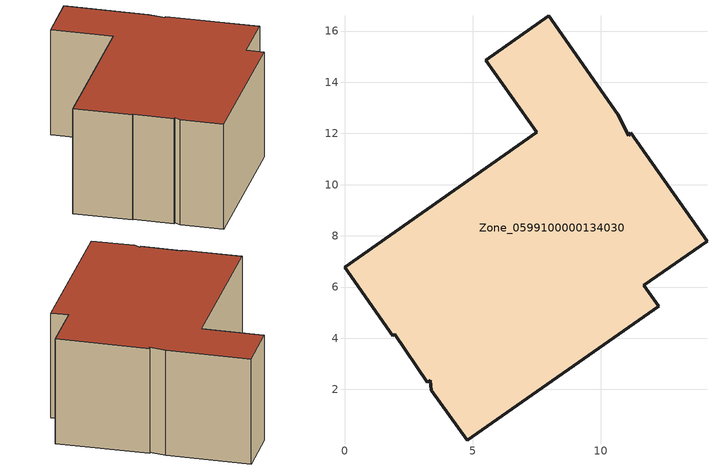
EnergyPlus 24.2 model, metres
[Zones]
Zone_0599100000134030
 floor ground (C_G): 10.67,12.76 11.11,11.91 11.19,12.03 14.16,7.8 11.7,6.07 12.27,5.26 4.79,0.03 3.38,1.97 3.34,2.36 3.24,2.28 1.96,4.15 1.88,4.1 0,6.78 7.5,12.05 5.52,14.86 7.98,16.59 z1.94
 wall outside (C_F): 14.16,7.8 11.19,12.03 11.11,11.91 10.67,12.76 7.98,16.59 5.52,14.86 7.5,12.05 0,6.78 1.88,4.1 1.96,4.15 3.24,2.28 3.34,2.36 3.38,1.97 4.79,0.03 12.27,5.26 11.7,6.07 14.16,7.8 z1.94:8.14
 roof outside (C_R): 11.11,11.91 10.67,12.76 7.98,16.59 5.52,14.86 7.5,12.05 0,6.78 1.88,4.1 1.96,4.15 3.24,2.28 3.34,2.36 3.38,1.97 4.79,0.03 12.27,5.26 11.7,6.07 14.16,7.8 11.19,12.03 z8.14
[BUILDING]
Pand.0599100000134030: North Axis=0; Terrain=City; Loads Convergence Tolerance Value=0.04; Temperature Convergence Tolerance Value=0.4; Solar Distribution=FullExterior; Maximum Number of Warmup Days=25; Minimum Number of Warmup Days=1
[Site:Location]
Rotterdam.The.Hague.AP_ZH_NLD Design_Conditions: Latitude=51.96; Longitude=4.45; Time Zone=1; Elevation=-4.5
[SITE:GROUNDTEMPERATURE:BUILDINGSURFACE]
18, 18, 18, 18, 18, 18, 18, 18, 18, 18, 18, 18
[MATERIAL] Thermal Absorptance=0.9; Solar Absorptance=0.7; Visible Absorptance=0.7
Name | Roughness | Thickness | Conductivity | Density | Specific Heat
G.D.1965-1974 | MediumSmooth | 0.15 | 0.882353 | 540 | 1210
F.D.1965-1974 | Rough | 0.3 | 0.697674 | 1920 | 840
R.D.1965-1974 | MediumRough | 0.2 | 0.232558 | 1500 | 1000
[CONSTRUCTION]
C_G: G.D.1965-1974
C_F: F.D.1965-1974
C_R: R.D.1965-1974
[ZONE]
Zone_0599100000134030: Type=1; Multiplier=1; Ceiling Height=Autocalculate; Volume=Autocalculate; Floor Area=autocalculate; Part of Total Floor Area=Yes
[ZONEINFILTRATION:DESIGNFLOWRATE]
Infil_Zone_0599100000134030: Zone or ZoneList or Space or SpaceList=Zone_0599100000134030; Schedule=AlwaysOn; Design Flow Rate Calculation Method=Flow/Area; Flow Rate per Floor Area=0.0042; Constant Term Coefficient=1; Temperature Term Coefficient=0; Velocity Term Coefficient=0; Velocity Squared Term Coefficient=0
[HVACTEMPLATE:ZONE:IDEALLOADSAIRSYSTEM]
Zone_0599100000134030: Maximum Heating Supply Air Temperature=50; Minimum Cooling Supply Air Temperature=13; Maximum Heating Supply Air Humidity Ratio=0.0156; Minimum Cooling Supply Air Humidity Ratio=0.0077; Heating Limit=NoLimit; Cooling Limit=NoLimit; Dehumidification Control Type=ConstantSensibleHeatRatio; Cooling Sensible Heat Ratio=0.7; Dehumidification Setpoint=60; Humidification Control Type=None; Humidification Setpoint=30; Outdoor Air Method=None; Outdoor Air Flow Rate per Person=0.00944; Outdoor Air Flow Rate per Zone Floor Area=0; Outdoor Air Flow Rate per Zone=0; Demand Controlled Ventilation Type=None; Outdoor Air Economizer Type=NoEconomizer; Heat Recovery Type=None; Sensible Heat Recovery Effectiveness=0.7; Latent Heat Recovery Effectiveness=0.65
[ZONECONTROL:THERMOSTAT]
ThermostatControl_Zone_0599100000134030: Zone or ZoneList=Zone_0599100000134030; Control Type Schedule=DualSetpointControlType; Control 1=Thermostat_Zone_0599100000134030; Temperature Difference Between Cutout And Setpoint=0
[THERMOSTATSETPOINT:DUALSETPOINT]
Thermostat_Zone_0599100000134030: Heating Setpoint Temperature Schedule=HeatingSetpoint_Zone_0599100000134030; Cooling Setpoint Temperature Schedule=CoolingSetpoint_Zone_0599100000134030
[SCHEDULE:COMPACT]
HeatingSetpoint_Zone_0599100000134030: Through: 12/31, For: AllDays, Until: 24:00, 21
CoolingSetpoint_Zone_0599100000134030: Through: 12/31, For: AllDays, Until: 24:00, 24
DualSetpointControlType: Through: 12/31, For: AllDays, Until: 24:00, 4
AlwaysOn: Through: 12/31, For: AllDays, Until: 24:00, 1
